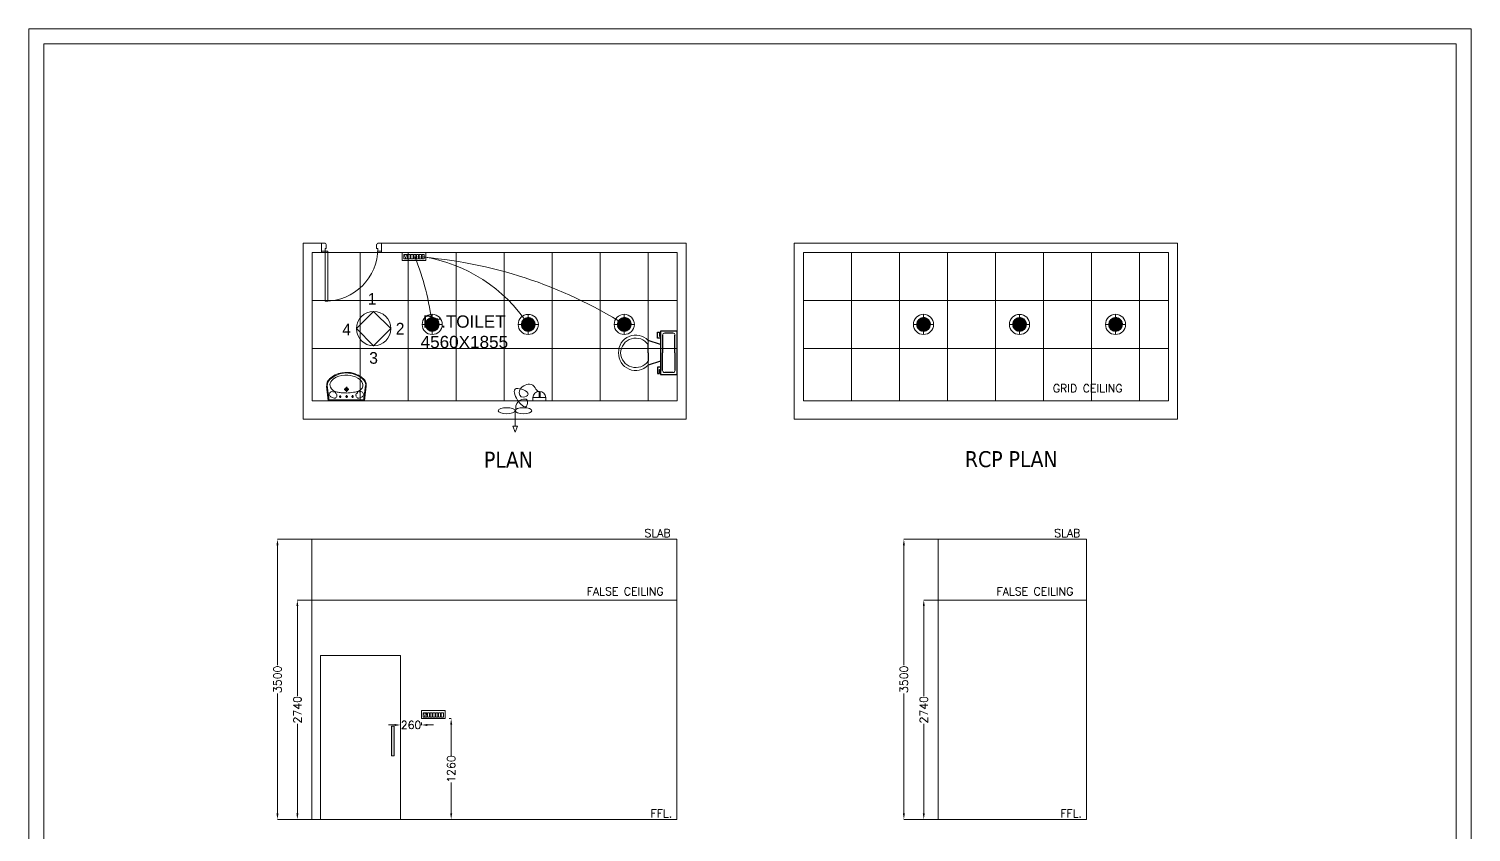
# Model space of a CAD drawing. Extents: x 3552052 to 4102982, y -707811 to -630695.
# Drawn here: x 3781774 to 3799798, y -691493 to -681456 of the extents above; entities that cross this region are included whole.
import ezdxf

# ---------------------------------------------------------------- set-up
doc = ezdxf.new("R2010")
doc.units = 0
doc.header["$LTSCALE"] = 6
doc.header["$MEASUREMENT"] = 0
doc.linetypes.add('HIDDEN', pattern=[0.375, 0.25, -0.125])
doc.layers.get('0').update_dxf_attribs({"linetype": 'CONTINUOUS', "lineweight": 0})
doc.layers.get('Defpoints').update_dxf_attribs({"linetype": 'CONTINUOUS', "lineweight": 0})
for name, color, linetype, lineweight in [('DIM', 7, 'CONTINUOUS', 0), ('DOOR', 44, 'CONTINUOUS', 0), ('ELE-12W LED', 1, 'CONTINUOUS', 0), ('ELE-12W UPS LIGHT', 3, 'CONTINUOUS', 0), ('ELE-4M RAW P.SB', 40, 'CONTINUOUS', 0), ('ELE-4M UPS P.SB', 3, 'CONTINUOUS', 0), ('ELE-6M RAW P.SB', 40, 'HIDDEN', 0), ('ELE-EXHAUST FAN', 10, 'CONTINUOUS', 0), ('ELE-SOCKET NMBERING', 7, 'CONTINUOUS', 9), ('MEP_HVAC_RA_DUCT', 1, 'CONTINUOUS', 0), ('WALL', 8, 'CONTINUOUS', 0)]:
    doc.layers.add(name, color=color, linetype=linetype, lineweight=lineweight)
doc.layers.add('ELE-LIGHTING WIRING', color=7, linetype='CONTINUOUS', lineweight=0, true_color=0x63d7b6)
doc.styles.add('Annotation', font='tahoma.ttf')
doc.styles.add('ARIAL', font='arial.ttf')
doc.styles.add('ROMANS', font='romans.shx')
doc.styles.get("Standard").update_dxf_attribs({"font": 'SIMPLEX'})
doc.dimstyles.new('AEPL1', dxfattribs={"dimtxt": 100, "dimasz": 75, "dimexe": 1.25, "dimexo": 50, "dimtad": 0, "dimdec": 0, "dimtxsty": 'ROMANS', "dimcen": 2.5, "dimclrd": 7, "dimclre": 7, "dimadec": 0, "dimazin": 0, "dimtfac": 1, "dimtdec": 0, "dimtmove": 0, "dimatfit": 3, "dimfxl": 1, "dimlwd": 0, "dimlwe": 0, "dimarcsym": 0})

# ---------------------------------------------------------------- blocks, each defined once
blk = doc.blocks.new('FFFFF565')
at = {"layer": 'ELE-4M UPS P.SB', "color": 8, "linetype": 'ByBlock'}
for p, q in [((3571766, -703231), (3571766, -705086)), ((3572366, -703231), (3572366, -705086)), ((3572966, -703231), (3572966, -705086)), ((3573566, -703231), (3573566, -705086)), ((3574166, -703231), (3574166, -705086)), ((3574766, -703231), (3574766, -705086)), ((3575366, -703231), (3575366, -705086)), ((3571166, -703831), (3575726, -703831)), ((3571166, -704431), (3575726, -704431))]:
    blk.add_line(p, q, dxfattribs=at)
blk.add_lwpolyline([(3571166, -703231), (3575726, -703231), (3575726, -705086), (3571166, -705086)], close=True, dxfattribs=at)
blk = doc.blocks.new('750')
at = {"layer": 'DOOR'}
for p, q in [((-50, 705), (-47.5, 705)), ((-35, 690), (-35, 692.5)), ((-50, 45), (-47.5, 45)), ((-35, 60), (-35, 57.5)), ((50, 45), (50, 80)), ((50, 80), (675, 80)), ((50, 45), (675, 45)), ((675, 45), (675, 80))]:
    blk.add_line(p, q, dxfattribs=at)
for points in [[(15, 690), (15, 705), (50, 705), (50, 750), (-50, 750), (-50, 705)], [(-35, 690), (15, 690)], [(15, 60), (15, 45), (50, 45), (50, 0), (-50, 0), (-50, 45)], [(-35, 60), (15, 60)]]:
    blk.add_lwpolyline(points, dxfattribs=at)
for centre, start, end in [((-35, 705), 180, 270), ((-35, 45), 90, 180)]:
    blk.add_arc(centre, 12.5, start, end, dxfattribs=at)
at = {"layer": 'DOOR', "color": 145}
blk.add_arc((15, 45), 660, 0, 90, dxfattribs=at)
blk = doc.blocks.new('rhej')
at = {"color": 8, "lineweight": 25}
for p, q in [((272, 189), (272, 266)), ((272, 266), (298, 266)), ((310, 189), (272, 189)), ((298, 266), (298, 215)), ((298, 215), (310, 215)), ((310, 279), (310, -264)), ((517, 279), (310, 279)), ((336, 228), (336, 8)), ((466, 254), (362, 254)), ((491, 8), (491, 228)), ((517, 8), (517, 279)), ((310, 111), (155, 163)), ((155, 8), (155, 111)), ((155, 8), (155, -96)), ((336, -212), (336, 8)), ((491, 8), (491, -212)), ((517, -264), (517, 8)), ((310, -96), (155, -147)), ((272, -173), (272, -251)), ((310, -173), (272, -173)), ((272, -251), (298, -251)), ((298, -251), (298, -199)), ((298, -199), (310, -199)), ((310, -264), (517, -264)), ((466, -238), (362, -238))]:
    blk.add_line(p, q, dxfattribs=at)
at = {"color": 8, "extrusion": (0, 0, -1)}
for centre, major_axis, start_param, end_param in [((0, 16), (151, -151), 2.319632, 4.738539), ((1, 2), (-134, -134), 0.814663, 3.31238), ((359, 231), (-16.2, -16.2), 0.643501, 2.498091), ((469, 231), (16.2, -16.2), 3.785094, 5.639684), ((0, 0), (-151, -151), 4.686239, 7.105146), ((1, 13), (-134, -134), 4.541602, 7.039318), ((359, -215), (-16.2, -16.2), -0.927295, 0.927295), ((469, -215), (16.2, -16.2), 5.35589, 7.21048)]:
    blk.add_ellipse(centre, major_axis=major_axis, ratio=1, start_param=start_param, end_param=end_param, dxfattribs=at)
blk = doc.blocks.new('u46')
at = {"color": 8, "lineweight": 25}
for p, q in [((-10, 228), (175, 249)), ((-10, 220), (181, 242)), ((-1, -209), (1, 209)), ((57, 81), (29, 81)), ((62, 2), (29, 2)), ((44, 93), (44, 67)), ((44, 14), (44, -13)), ((163, 3), (102, 3)), ((133, -27), (133, 33)), ((62, -73), (29, -73)), ((44, -61), (44, -87)), ((-10, -216), (181, -238)), ((-10, -224), (175, -245))]:
    blk.add_line(p, q, dxfattribs=at)
at = {"color": 8, "extrusion": (0, 0, -1)}
for centre, major_axis, start_param, end_param in [((145, 128), (1, 126), -1.238036, -0.892193), ((66, 199), (0, 20.7), -1.101507, 0.481509), ((57, 163), (-0.3, 56.9), 0.324902, 0.965135), ((208, 103), (0, 110), -1.431017, -0.436146), ((90, 185), (0, 17.9), 0.880684, 2.260744), ((190, 138), (0, 70.9), -0.405199, 0.56573), ((188, 150), (0, 99.5), -0.132539, 0.848731), ((186, 148), (0.1, 94.4), -0.049658, 0.838116), ((154, 79), (0, 140), 0.557563, 1.193786), ((57, 20), (0, 275), 0.806541, 1.180915), ((50, 14), (0, 294), 0.809856, 1.41441), ((56, 154), (0, 34), 4.33982, 5.202657), ((65, 170), (0.3, 49.2), 3.359735, 4.09512), ((44, 81), (0.02, 6.43), 3.139035, 9.42222), ((44, 2), (0.08, 6.43), 3.12883, 9.412015), ((62, 153), (0, 31.9), 2.620328, 3.422401), ((104, 118), (-0.2, 26.8), -1.278641, -0.487266), ((820, -1), (0, 732), -1.56667, -1.474079), ((888, 37), (1, 801), 4.558159, 4.668067), ((96, 136), (0, 7.39), -0.727724, 1.373337), ((387, 48), (0, 296), -1.495794, -1.328336), ((110, 167), (-6.08, 6.08), 4.867594, 6.265028), ((110, 165), (5.47, 5.47), 2.097053, 3.541809), ((133, 3), (0, 21.6), 3.141254, 9.424439), ((133, 3), (-0.1, 15.5), 3.145308, 9.428493), ((133, 3), (0, 10.9), 3.142047372431534, 9.42523267961112), ((13, 7), (0, 298), 1.141495, 1.637774), ((35, 3), (0, 303), 1.155365, 1.952189), ((72, -2), (0, 274), 1.346594, 1.865175), ((56, -148), (0, 34), 4.222121, 5.084958), ((65, -164), (0.1, 49.2), -0.960797, -0.225412), ((145, -122), (0, 126), 4.027191, 4.373034), ((44, -73), (0.02, 6.43), 3.139035, 9.42222), ((62, -147), (-0.1, 31.9), -0.276767, 0.525307), ((104, -111), (0.2, 26.8), 3.628858, 4.420234), ((97, -128), (-0.03, 8.55), 1.455188, 3.796569), ((263, -74), (0, 167), 4.181112, 4.641559), ((110, -161), (-6.08, 6.08), 4.730546, 6.12798), ((111, -159), (6.17, 6.17), 4.354779, 6.027124), ((90, -178), (0, 17.9), 0.880848, 2.260908), ((193, -126), (0, 80.1), 3.554495, 4.299548), ((163, -80), (0, 126), 2.054055, 2.802751), ((56, -13), (0, 287), 1.808981, 2.322804), ((62, -11), (0, 247), 1.579809, 2.112792), ((124, -52), (0, 200), 1.868215, 2.281789), ((66, -193), (0, 20.7), 2.661884, 4.2449), ((57, -157), (0.3, 56.9), 2.176458, 2.816691), ((181, -107), (0, 94.7), 2.890537, 3.362984), ((185, -162), (-0.1, 83.2), 2.850118, 3.264751), ((188, -160), (0, 78.1), 2.562376, 3.231693), ((187, -138), (0, 106), 2.310552, 2.942572), ((172, -117), (0, 123), 2.127435, 2.640092)]:
    blk.add_ellipse(centre, major_axis=major_axis, ratio=1, start_param=start_param, end_param=end_param, dxfattribs=at)
blk = doc.blocks.new('FFFF5')
at = {"layer": 'ELE-4M RAW P.SB', "color": 40, "ltscale": 10}
for p, q in [((3582624, -692258), (3582670, -692258)), ((3582624, -692310), (3582624, -692258)), ((3582670, -692258), (3582670, -692310)), ((3582670, -692310), (3582624, -692310))]:
    blk.add_line(p, q, dxfattribs=at)
for points in [[(3582604, -692230), (3582900, -692230), (3582900, -692330), (3582604, -692330)], [(3582678, -692258), (3582705, -692258), (3582705, -692310), (3582678, -692310)], [(3582713, -692258), (3582740, -692258), (3582740, -692310), (3582713, -692310)], [(3582748, -692258), (3582774, -692258), (3582774, -692310), (3582748, -692310)], [(3582782, -692258), (3582809, -692258), (3582809, -692310), (3582782, -692310)]]:
    blk.add_lwpolyline(points, close=True, dxfattribs=at)
for centre, radius, start, end in [((3582634, -692274), 3.1, 87.49, 354.7311), ((3582636, -692272), 2.5, 284.9049, 157.3162), ((3582647, -692297), 3.6, 127.1584, 52.8416), ((3582647, -692293), 2.29, 341.4031, 198.5969), ((3582658, -692272), 2.5, 22.6838, 255.0951), ((3582660, -692274), 3.1, 185.2689, 92.51)]:
    blk.add_arc(centre, radius, start, end, dxfattribs=at)
at = {"layer": 'ELE-6M RAW P.SB', "color": 3, "linetype": 'ByBlock'}
for points in [[(3582817, -692258), (3582844, -692258), (3582844, -692310), (3582817, -692310)], [(3582852, -692258), (3582878, -692258), (3582878, -692310), (3582852, -692310)]]:
    blk.add_lwpolyline(points, close=True, dxfattribs=at)
blk = doc.blocks.new('A$C44D17E71')
at = {"layer": 'ELE-EXHAUST FAN', "color": 1}
for p, q in [((-13.3, 0.72), (-9.75, 2.1)), ((-13.3, 0.72), (-9.75, -0.48)), ((-9.75, 2.1), (-9.75, -0.48)), ((-0.97, 0.81), (-9.75, 0.81)), ((6.62, -9.32), (4.71, -9.31)), ((4.71, -9.31), (4.71, -16.8)), ((6.59, -16.81), (6.62, -9.32)), ((6.61, -12.95), (10.07, -12.97)), ((6.61, -13.55), (10.06, -13.57)), ((6.59, -16.81), (4.71, -16.8))]:
    blk.add_line(p, q, dxfattribs=at)
blk.add_ellipse((-0.97, 5.64), major_axis=(0, -4.83), ratio=0.36355, dxfattribs=at)
at = {"layer": 'ELE-EXHAUST FAN', "color": 1, "extrusion": (0, 0, -1)}
blk.add_ellipse((-0.97, -4.02), major_axis=(0, 4.83), ratio=0.36355, dxfattribs=at)
blk.add_ellipse((6.31, -13.06), major_axis=(0.02, 3.76), ratio=1, start_param=0.079283, end_param=3.06231, dxfattribs=at)
at = {"layer": 'ELE-EXHAUST FAN', "color": 1}
blk.add_open_spline([(-1.04, 0.81), (-0.79, -0.3), (3.44, 2.5), (7.59, -7.04), (-0.96, -5.98), (5.22, 0.41), (14.27, 3.09), (9.16, -9.39), (5.43, -2.53), (11.73, 0.02), (16.82, -10.79), (10.14, -10.71), (10.07, -12.97)], degree=3, knots=[0, 0, 0, 0, 6.261699, 12.352893, 15.787239, 21.858742, 28.752755, 35.678217, 39.225495, 45.354107, 53.693878, 67.421453, 67.421453, 67.421453, 67.421453], dxfattribs=at)
blk = doc.blocks.new('18W LED')
at = {"layer": 'ELE-12W LED'}
h = blk.add_hatch(dxfattribs=at)
h.set_pattern_fill('ANSI31', color=252)
h.set_pattern_definition([(45, (-1135553.9097, 459369.4158), (-2.24506403, 2.24506403), [])])
edge = h.paths.add_edge_path()
edge.add_arc((0, 0), 85.7, 0, 360)
at = {"layer": 'ELE-12W LED', "color": 1}
for p, q in [((-126, 0), (126, 0)), ((0, -126), (0, 126))]:
    blk.add_line(p, q, dxfattribs=at)
for radius in [126, 85.7]:
    blk.add_circle((0, 0), radius, dxfattribs=at)
blk = doc.blocks.new('QWE')
at = {"layer": 'ELE-12W UPS LIGHT'}
h = blk.add_hatch(dxfattribs=at)
h.set_pattern_fill('ANSI31', color=8)
h.set_pattern_definition([(45, (-1135553.9097, 459369.4158), (-2.24506403, 2.24506403), [])])
edge = h.paths.add_edge_path()
edge.add_arc((0, 0), 85.7, 0, 360)
at = {"layer": 'ELE-12W UPS LIGHT', "color": 3}
for p, q in [((-126, 0), (126, 0)), ((0, -126), (0, 126))]:
    blk.add_line(p, q, dxfattribs=at)
for radius in [126, 85.7]:
    blk.add_circle((0, 0), radius, dxfattribs=at)
blk = doc.blocks.new('*D283')
at = {"layer": 'Defpoints', "color": 0, "linetype": 'ByBlock', "transparency": 16777216}
for p in [(3785129, -688594), (3785517, -688594), (3785509, -691334)]:
    blk.add_point(p, dxfattribs=at)
at = {"layer": 'ELE-4M UPS P.SB', "color": 7, "linetype": 'ByBlock', "lineweight": 0, "transparency": 16777216}
for p, q in [((3785467, -688594), (3785128, -688594)), ((3785129, -688669), (3785129, -689788)), ((3785129, -691259), (3785129, -690141)), ((3785459, -691334), (3785128, -691334))]:
    blk.add_line(p, q, dxfattribs=at)
at = {"layer": 'ELE-4M UPS P.SB', "color": 7, "linetype": 'ByBlock', "transparency": 16777216}
for points in [[(3785117, -688669), (3785142, -688669), (3785129, -688594)], [(3785117, -691259), (3785142, -691259), (3785129, -691334)]]:
    blk.add_solid(points, dxfattribs=at)
at = {"layer": 'ELE-4M UPS P.SB', "color": 0, "linetype": 'ByBlock', "transparency": 16777216, "insert": (3785129, -689964), "char_height": 100, "attachment_point": 5, "rotation": 90, "style": 'ROMANS'}
blk.add_mtext('2740', dxfattribs=at)
blk = doc.blocks.new('*D284')
at = {"layer": 'Defpoints', "color": 0, "linetype": 'ByBlock', "transparency": 16777216}
for p in [(3784881, -687834), (3785555, -687834), (3785509, -691334)]:
    blk.add_point(p, dxfattribs=at)
at = {"layer": 'ELE-4M UPS P.SB', "color": 7, "linetype": 'ByBlock', "lineweight": 0, "transparency": 16777216}
for p, q in [((3785505, -687834), (3784880, -687834)), ((3784881, -687909), (3784881, -689408)), ((3784881, -691259), (3784881, -689761)), ((3785459, -691334), (3784880, -691334))]:
    blk.add_line(p, q, dxfattribs=at)
at = {"layer": 'ELE-4M UPS P.SB', "color": 7, "linetype": 'ByBlock', "transparency": 16777216}
for points in [[(3784868, -687909), (3784893, -687909), (3784881, -687834)], [(3784868, -691259), (3784893, -691259), (3784881, -691334)]]:
    blk.add_solid(points, dxfattribs=at)
at = {"layer": 'ELE-4M UPS P.SB', "color": 0, "linetype": 'ByBlock', "transparency": 16777216, "insert": (3784881, -689584), "char_height": 100, "attachment_point": 5, "rotation": 90, "style": 'ROMANS'}
blk.add_mtext('3500', dxfattribs=at)
blk = doc.blocks.new('*D285')
at = {"layer": 'Defpoints', "color": 0, "linetype": 'ByBlock', "transparency": 16777216}
for p in [(3786420, -690074), (3786680, -690074), (3786680, -690154)]:
    blk.add_point(p, dxfattribs=at)
at = {"layer": 'ELE-4M UPS P.SB', "color": 7, "linetype": 'ByBlock', "lineweight": 0, "transparency": 16777216}
for p, q in [((3786420, -690124), (3786420, -690156)), ((3786680, -690124), (3786680, -690156)), ((3786345, -690154), (3786270, -690154)), ((3786420, -690154), (3786420, -690154)), ((3786680, -690154), (3786679, -690154)), ((3786755, -690154), (3786830, -690154))]:
    blk.add_line(p, q, dxfattribs=at)
at = {"layer": 'ELE-4M UPS P.SB', "color": 7, "linetype": 'ByBlock', "transparency": 16777216}
for points in [[(3786345, -690142), (3786345, -690167), (3786420, -690154)], [(3786755, -690142), (3786755, -690167), (3786680, -690154)]]:
    blk.add_solid(points, dxfattribs=at)
at = {"layer": 'ELE-4M UPS P.SB', "color": 0, "linetype": 'ByBlock', "transparency": 16777216, "insert": (3786550, -690154), "char_height": 100, "attachment_point": 5, "style": 'ROMANS'}
blk.add_mtext('260', dxfattribs=at)
blk = doc.blocks.new('*D286')
at = {"layer": 'Defpoints', "color": 0, "linetype": 'ByBlock', "transparency": 16777216}
for p in [(3786976, -690074), (3786976, -691334), (3787051, -691334)]:
    blk.add_point(p, dxfattribs=at)
at = {"layer": 'ELE-4M UPS P.SB', "color": 7, "linetype": 'ByBlock', "lineweight": 0, "transparency": 16777216}
for p, q in [((3787026, -690074), (3787052, -690074)), ((3787051, -690149), (3787051, -690535)), ((3787051, -691259), (3787051, -690874)), ((3787026, -691334), (3787052, -691334))]:
    blk.add_line(p, q, dxfattribs=at)
at = {"layer": 'ELE-4M UPS P.SB', "color": 7, "linetype": 'ByBlock', "transparency": 16777216}
for points in [[(3787039, -690149), (3787064, -690149), (3787051, -690074)], [(3787039, -691259), (3787064, -691259), (3787051, -691334)]]:
    blk.add_solid(points, dxfattribs=at)
at = {"layer": 'ELE-4M UPS P.SB', "color": 0, "linetype": 'ByBlock', "transparency": 16777216, "insert": (3787051, -690704), "char_height": 100, "attachment_point": 5, "rotation": 90, "style": 'ROMANS'}
blk.add_mtext('1260', dxfattribs=at)
blk = doc.blocks.new('*D287')
at = {"layer": 'Defpoints', "color": 0, "linetype": 'ByBlock', "transparency": 16777216}
for p in [(3792957, -688594), (3793345, -688594), (3793337, -691334)]:
    blk.add_point(p, dxfattribs=at)
at = {"layer": 'ELE-4M UPS P.SB', "color": 7, "linetype": 'ByBlock', "lineweight": 0, "transparency": 16777216}
for p, q in [((3793295, -688594), (3792956, -688594)), ((3792957, -688669), (3792957, -689788)), ((3792957, -691259), (3792957, -690141)), ((3793287, -691334), (3792956, -691334))]:
    blk.add_line(p, q, dxfattribs=at)
at = {"layer": 'ELE-4M UPS P.SB', "color": 7, "linetype": 'ByBlock', "transparency": 16777216}
for points in [[(3792945, -688669), (3792970, -688669), (3792957, -688594)], [(3792945, -691259), (3792970, -691259), (3792957, -691334)]]:
    blk.add_solid(points, dxfattribs=at)
at = {"layer": 'ELE-4M UPS P.SB', "color": 0, "linetype": 'ByBlock', "transparency": 16777216, "insert": (3792957, -689964), "char_height": 100, "attachment_point": 5, "rotation": 90, "style": 'ROMANS'}
blk.add_mtext('2740', dxfattribs=at)
blk = doc.blocks.new('*D288')
at = {"layer": 'Defpoints', "color": 0, "linetype": 'ByBlock', "transparency": 16777216}
for p in [(3792709, -687834), (3793383, -687834), (3793337, -691334)]:
    blk.add_point(p, dxfattribs=at)
at = {"layer": 'ELE-4M UPS P.SB', "color": 7, "linetype": 'ByBlock', "lineweight": 0, "transparency": 16777216}
for p, q in [((3793333, -687834), (3792707, -687834)), ((3792709, -687909), (3792709, -689408)), ((3792709, -691259), (3792709, -689761)), ((3793287, -691334), (3792707, -691334))]:
    blk.add_line(p, q, dxfattribs=at)
at = {"layer": 'ELE-4M UPS P.SB', "color": 7, "linetype": 'ByBlock', "transparency": 16777216}
for points in [[(3792696, -687909), (3792721, -687909), (3792709, -687834)], [(3792696, -691259), (3792721, -691259), (3792709, -691334)]]:
    blk.add_solid(points, dxfattribs=at)
at = {"layer": 'ELE-4M UPS P.SB', "color": 0, "linetype": 'ByBlock', "transparency": 16777216, "insert": (3792709, -689584), "char_height": 100, "attachment_point": 5, "rotation": 90, "style": 'ROMANS'}
blk.add_mtext('3500', dxfattribs=at)

msp = doc.modelspace()

# ---------------------------------------------------------------- hatches: boundary and pattern name
at = {"linetype": 'Continuous', "ltscale": 0.1}
h = msp.add_hatch(color=254, dxfattribs=at)
h.dxf.hatch_style = 1
h.paths.add_polyline_path([(3786305.2, -690538.4), (3786337.9, -690538.4), (3786337.9, -690170.9), (3786305.2, -690170.9)])

# ---------------------------------------------------------------- linework, layer by layer
for points in [[(3799797.6, -681455.7), (3799797.6, -701974.2), (3781773.7, -701974.2), (3781773.7, -681455.7)], [(3799610.8, -681642.5), (3799610.8, -701787.4), (3781960.5, -701787.4), (3781960.5, -681642.5)], [(3786082.2, -684986.3), (3785867.8, -685200.7), (3786082.2, -685415.2), (3786296.7, -685200.7), (3786082.2, -684986.3)]]:
    msp.add_lwpolyline(points, close=True)
at = {"color": 5, "linetype": 'Continuous', "ltscale": 0.1}
msp.add_lwpolyline([(3786305.2, -690538.4), (3786337.9, -690538.4), (3786337.9, -690170.9), (3786305.2, -690170.9)], close=True, dxfattribs=at)
msp.add_circle((3786082.2, -685200.7), 214.4)
at = {"layer": 'ELE-LIGHTING WIRING', "linetype": 'ByBlock'}
for centre, radius, start, end in [((3783397.7, -685577.9), 3443.8, 7.15553, 21.72906), ((3786227.5, -689903.4), 5615, 57.85926, 85.87427)]:
    msp.add_arc(centre, radius, start, end, dxfattribs=at)
at = {"layer": 'ELE-LIGHTING WIRING', "color": 254, "linetype": 'ByBlock', "true_color": 0xdebad0}
msp.add_arc((3786391.9, -686225.2), 1946.9, 33.54376, 80.87207, dxfattribs=at)
at = {"layer": 'MEP_HVAC_RA_DUCT', "color": 8, "linetype": 'ByBlock'}
for p, q in [((3785309.5, -687834.4), (3785309.5, -691334.4)), ((3789869.5, -687834.4), (3789869.5, -691334.4)), ((3793137.3, -687834.4), (3793137.3, -691334.4)), ((3794992.3, -687834.4), (3794992.3, -691334.4))]:
    msp.add_line(p, q, dxfattribs=at)
for points in [[(3789869.5, -687834.4), (3785309.5, -687834.4)], [(3794992.3, -687834.4), (3793137.3, -687834.4)], [(3789869.5, -688594.4), (3785309.5, -688594.4)], [(3794992.3, -688594.4), (3793137.3, -688594.4)], [(3789869.5, -691334.4), (3785309.5, -691334.4)], [(3794992.3, -691334.4), (3793137.3, -691334.4)]]:
    msp.add_lwpolyline(points, dxfattribs=at)
at = {"layer": 'MEP_HVAC_RA_DUCT', "color": 5, "linetype": 'ByBlock'}
msp.add_lwpolyline([(3785419.5, -691334.4), (3786419.5, -691334.4), (3786419.5, -689284.4), (3785419.5, -689284.4)], close=True, dxfattribs=at)
at = {"layer": 'WALL', "color": 8, "linetype": 'ByBlock'}
for p, q in [((3785429.7, -684133.9), (3785199.7, -684133.9)), ((3785199.7, -684133.9), (3785199.7, -686333.9)), ((3785429.7, -684133.9), (3785429.7, -684248.9)), ((3789989.7, -684133.9), (3786179.7, -684133.9)), ((3786179.7, -684133.9), (3786179.7, -684248.9)), ((3789989.7, -684133.9), (3789989.7, -686333.9)), ((3791569.1, -684133.9), (3791339.1, -684133.9)), ((3791339.1, -684133.9), (3791339.1, -686333.9)), ((3796129.1, -684133.9), (3791569.1, -684133.9)), ((3796129.1, -684133.9), (3796129.1, -686333.9)), ((3785314.7, -684248.9), (3785314.7, -686103.9)), ((3785429.7, -684248.9), (3785314.7, -684248.9)), ((3789874.7, -684248.9), (3786179.7, -684248.9)), ((3789874.7, -684248.9), (3789874.7, -686103.9)), ((3791454.1, -684248.9), (3791454.1, -686103.9)), ((3791569.1, -684248.9), (3791454.1, -684248.9)), ((3796014.1, -684248.9), (3792319.1, -684248.9)), ((3796014.1, -684248.9), (3796014.1, -686103.9)), ((3785314.7, -686103.9), (3789239.7, -686103.9)), ((3791454.1, -686103.9), (3795379.1, -686103.9)), ((3785199.7, -686333.9), (3789989.7, -686333.9)), ((3791339.1, -686333.9), (3796129.1, -686333.9))]:
    msp.add_line(p, q, dxfattribs=at)
at = {"layer": 'WALL', "color": 8, "lineweight": 0}
for p, q in [((3789354.7, -686103.9), (3789609.7, -686103.9)), ((3795494.1, -686103.9), (3795749.1, -686103.9))]:
    msp.add_line(p, q, dxfattribs=at)

# ---------------------------------------------------------------- block references
at = {"layer": 'DOOR', "color": 8, "rotation": 270}
msp.add_blockref('750', (3785429.7, -684183.9), dxfattribs=at)
at = {"layer": 'ELE-12W LED', "color": 6, "xscale": -1}
for p in [(3786814.6, -685148.9), (3789214.6, -685148.9), (3792954, -685148.9), (3795354, -685148.9)]:
    msp.add_blockref('18W LED', p, dxfattribs=at)
at = {"layer": 'ELE-12W UPS LIGHT', "linetype": 'ByBlock', "xscale": -1}
for p in [(3788014.6, -685149.4), (3794154, -685149.4)]:
    msp.add_blockref('QWE', p, dxfattribs=at)
at = {"layer": 'ELE-4M UPS P.SB', "color": 0, "linetype": 'ByBlock'}
for name, p in [('FFFFF565', (214149.1, 18982.5)), ('FFFF5', (203835.7, 7981.1)), ('FFFFF565', (220288.5, 18982.5)), ('FFFF5', (204075.6, 2255.5))]:
    msp.add_blockref(name, p, dxfattribs=at)
at = {"layer": 'ELE-EXHAUST FAN', "xscale": 21.82094173196808, "yscale": 21.82094173196808, "zscale": 21.82094173196808, "rotation": 90.00000000000001}
msp.add_blockref('A$C44D17E71', (3787868.1, -686206.6), dxfattribs=at)
at = {"layer": 'WALL', "color": 8, "linetype": 'ByBlock'}
msp.add_blockref('rhej', (3789357.3, -685511.7), dxfattribs=at)
at = {"layer": 'WALL', "color": 8, "linetype": 'ByBlock', "rotation": 90}
msp.add_blockref('u46', (3785745.7, -686093.7), dxfattribs=at)

# ---------------------------------------------------------------- texts
at = {"ltscale": 0.1, "char_height": 136.805, "width": 184.566, "attachment_point": 5, "rotation": 0.1103}
for s, insert in [('\\pxqc;{\\F.shx.shx;\\H1.0669x;1}', (3786062.9, -684830.3)), ('\\pxqc;{\\F.shx.shx.shx.shx;\\H1.0669x;4}', (3785744.5, -685212.2)), ('\\pxqc;{\\F.shx.shx.shx;\\H1.0669x;2}', (3786413.4, -685202.4)), ('\\pxqc;{\\F.shx.shx.shx.shx;\\H1.0669x;3}', (3786081.7, -685568.7))]:
    msp.add_mtext(s, dxfattribs=dict(at, insert=insert))
at = {"char_height": 200, "width": 2697.906, "attachment_point": 3, "style": 'Annotation'}
for s, insert in [('\\pxql;PLAN', (3790158.9, -686739)), ('\\pxql;RCP PLAN', (3796169.2, -686732.3))]:
    msp.add_mtext(s, dxfattribs=dict(at, insert=insert))
at = {"layer": 'DIM', "color": 8, "insert": (3787215.9, -685241.9), "char_height": 153, "width": 1198.956, "attachment_point": 5, "style": 'ARIAL'}
msp.add_mtext('Dr.TOILET\\P4560X1855', dxfattribs=at)
at = {"layer": 'ELE-SOCKET NMBERING', "color": 0, "char_height": 100.004, "width": 2358.602, "attachment_point": 1, "style": 'Annotation'}
for s, insert in [('{\\Fromans|c0;GRID CEILING }', (3794570.6, -685897.5)), ('{\\Fromans|c0;SLAB}', (3789467.5, -687707)), ('{\\Fromans|c0;SLAB}', (3794587.9, -687707)), ('{\\Fromans|c0;FALSE CEILING }', (3788746.2, -688434.3)), ('{\\Fromans|c0;FALSE CEILING }', (3793866.6, -688434.3)), ('{\\Fromans|c0;FFL.}', (3789542.9, -691209.4)), ('{\\Fromans|c0;FFL.}', (3794663.4, -691209.4))]:
    msp.add_mtext(s, dxfattribs=dict(at, insert=insert))

# ---------------------------------------------------------------- dimensions: what is measured, and where the dimension line sits
at = {"layer": 'ELE-4M UPS P.SB', "color": 0, "linetype": 'ByBlock'}
for base, p1, p2, picture, middle in [((3784880.8, -687834.4), (3785509, -691334.4), (3785555.4, -687834.4), '*D284', (3784880.8, -689584.4)), ((3792708.5, -687834.4), (3793336.7, -691334.4), (3793383.1, -687834.4), '*D288', (3792708.5, -689584.4)), ((3785129.3, -688594.4), (3785509, -691334.4), (3785517, -688594.4), '*D283', (3785129.3, -689964.4)), ((3792957, -688594.4), (3793336.7, -691334.4), (3793344.7, -688594.4), '*D287', (3792957, -689964.4))]:
    dim = msp.add_linear_dim(base=base, p1=p1, p2=p2, angle=90, dimstyle='AEPL1', dxfattribs=at)
    dim.commit()
    dim.dimension.update_dxf_attribs({"geometry": picture, "text_midpoint": middle, "dimtype": 160})
dim = msp.add_linear_dim(base=(3786679.5, -690154.4), p1=(3786419.5, -690074.4), p2=(3786679.5, -690074.4), dimstyle='AEPL1', dxfattribs=at)
dim.commit()
dim.dimension.update_dxf_attribs({"geometry": '*D285', "text_midpoint": (3786549.5, -690154.4)})
dim = msp.add_linear_dim(base=(3787051.2, -691334.4), p1=(3786975.8, -690074.4), p2=(3786975.8, -691334.4), angle=90, dimstyle='AEPL1', dxfattribs=at)
dim.commit()
dim.dimension.update_dxf_attribs({"geometry": '*D286', "text_midpoint": (3787051.2, -690704.4)})

doc.saveas('drawing.dxf')
